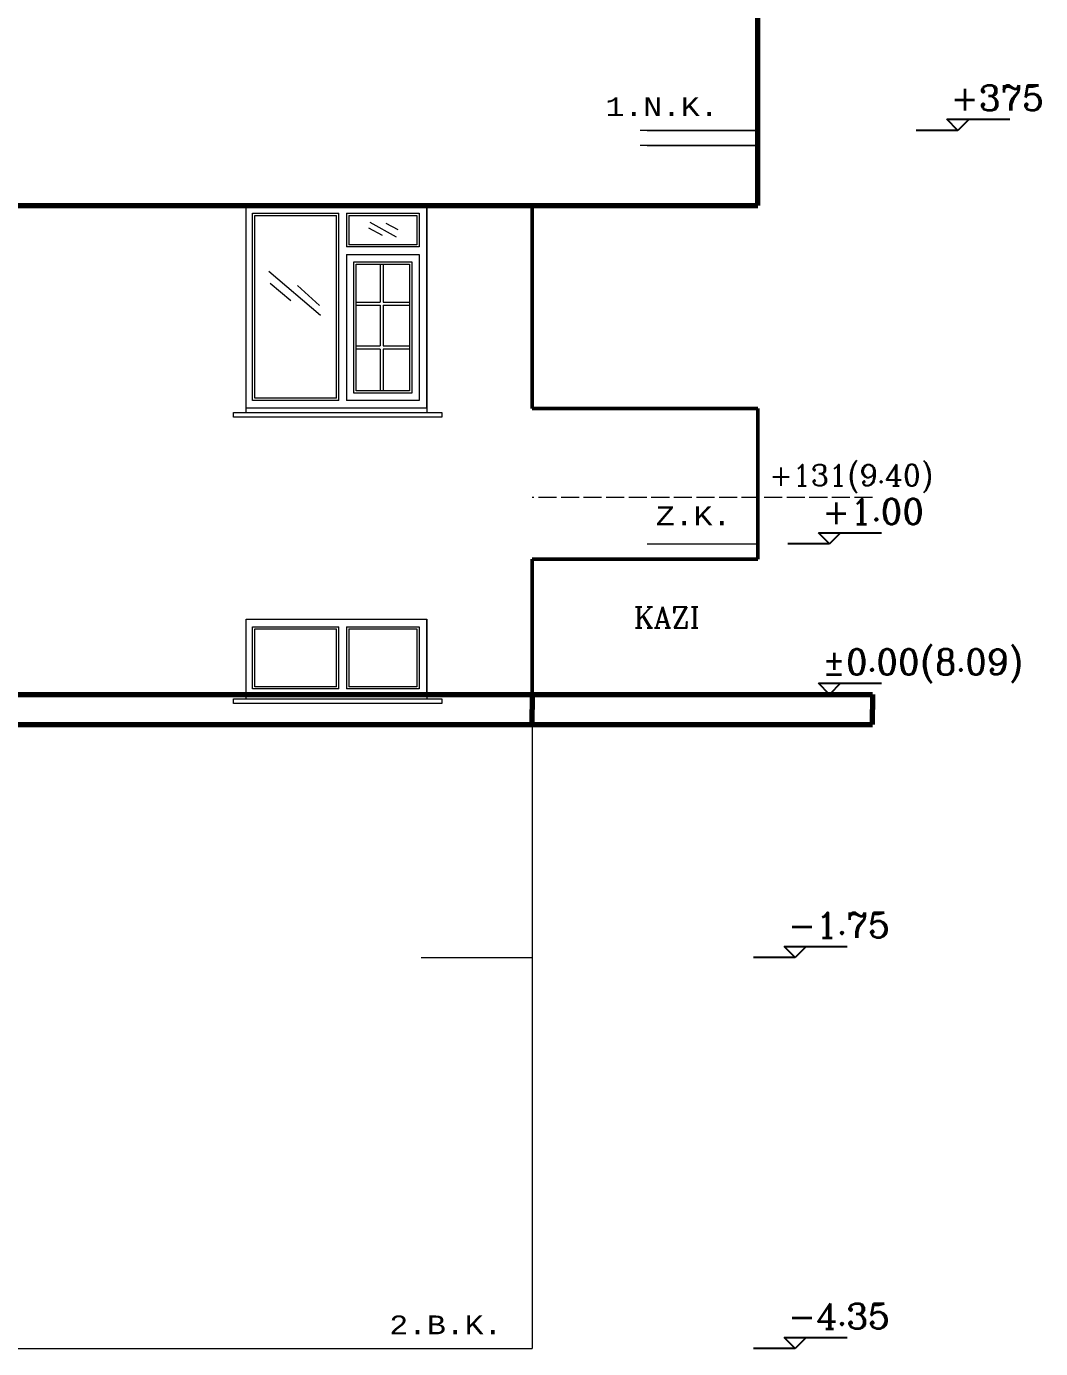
# Model space of a CAD drawing. Header units: millimetres. Extents: x 35860 to 71103, y -11298 to -8385.
# Drawn here: x 64555 to 65229, y -10998 to -10119 of the extents above; entities that cross this region are included whole.
import ezdxf
from ezdxf.enums import TextEntityAlignment as Align

# ---------------------------------------------------------------- set-up
doc = ezdxf.new("R2010")
doc.units = ezdxf.units.MM
doc.header["$MEASUREMENT"] = 0
doc.linetypes.add('ÇİZGİ1', pattern=[15, 12, -3])
doc.layers.get('0').update_dxf_attribs({"lineweight": 15})
for name, color, linetype, lineweight in [('02', 2, 'Continuous', 20), ('03_Yazı', 1, 'Continuous', 30), ('05', 4, 'Continuous', 50), ('07', 3, 'Continuous', 70)]:
    doc.layers.add(name, color=color, linetype=linetype, lineweight=lineweight)
doc.layers.add('RAK', color=110, linetype='Continuous')
doc.styles.add('C', font='')
doc.styles.add('ROMANC', font='romanc', dxfattribs={"height": 0.11})
doc.styles.get('C').set_extended_font_data('Courier New Tur')

msp = doc.modelspace()

# ---------------------------------------------------------------- linework, layer by layer
for p, q in [((65040.8, -10188.42), (64962.62, -10188.42)), ((64967.18, -10188.42), (65040.8, -10188.42)), ((65040.8, -10188.42), (64967.18, -10188.42)), ((65146.13, -10188.42), (65168.63, -10188.42)), ((65040.8, -10198.42), (64962.62, -10198.42)), ((64967.18, -10198.42), (65040.8, -10198.42)), ((65040.8, -10198.42), (64967.18, -10198.42)), ((64700.8, -10376.04), (64700.8, -10238.42)), ((64700.8, -10376.04), (64700.8, -10238.42)), ((64700.8, -10373.04), (64700.8, -10238.42)), ((64700.8, -10238.42), (64820.8, -10238.42)), ((64720.8, -10238.42), (64820.8, -10238.42)), ((64720.8, -10238.42), (64820.8, -10238.42)), ((64820.8, -10238.42), (64820.8, -10376.04)), ((64820.8, -10238.42), (64820.8, -10370.92)), ((64820.8, -10373.42), (64820.8, -10238.42)), ((64820.8, -10238.42), (64820.8, -10376.04)), ((64820.8, -10238.42), (64820.8, -10370.92)), ((64820.8, -10373.42), (64820.8, -10238.42)), ((64820.8, -10238.42), (64820.8, -10376.04)), ((64820.8, -10238.42), (64820.8, -10370.92)), ((64820.8, -10373.42), (64820.8, -10238.42)), ((64705.06, -10296.42), (64705.06, -10243.42)), ((64705.06, -10296.42), (64705.06, -10243.42)), ((64705.06, -10296.42), (64705.06, -10243.42)), ((64705.06, -10243.42), (64762.41, -10243.42)), ((64706.56, -10291.42), (64706.56, -10244.92)), ((64706.56, -10291.42), (64706.56, -10244.92)), ((64706.56, -10244.92), (64760.91, -10244.92)), ((64706.56, -10291.42), (64706.56, -10244.92)), ((64725.06, -10243.42), (64762.41, -10243.42)), ((64725.06, -10243.42), (64762.41, -10243.42)), ((64726.56, -10244.92), (64760.91, -10244.92)), ((64726.56, -10244.92), (64760.91, -10244.92)), ((64760.91, -10288.92), (64760.91, -10244.92)), ((64760.91, -10288.92), (64760.91, -10244.92)), ((64760.91, -10288.92), (64760.91, -10244.92)), ((64762.41, -10293.92), (64762.41, -10243.42)), ((64762.41, -10293.92), (64762.41, -10243.42)), ((64762.41, -10293.92), (64762.41, -10243.42)), ((64767.41, -10243.42), (64767.41, -10265.92)), ((64767.41, -10243.42), (64815.8, -10243.42)), ((64767.41, -10243.42), (64767.41, -10265.92)), ((64767.41, -10243.42), (64815.8, -10243.42)), ((64767.41, -10243.42), (64767.41, -10265.92)), ((64767.41, -10243.42), (64815.8, -10243.42)), ((64768.91, -10244.92), (64768.91, -10264.42)), ((64768.91, -10244.92), (64814.3, -10244.92)), ((64768.91, -10244.92), (64768.91, -10264.42)), ((64768.91, -10244.92), (64814.3, -10244.92)), ((64768.91, -10244.92), (64768.91, -10264.42)), ((64768.91, -10244.92), (64814.3, -10244.92)), ((64800.78, -10259.48), (64783.1, -10249.55)), ((64801.75, -10254.63), (64793.76, -10250.28)), ((64814.3, -10244.92), (64814.3, -10264.42)), ((64814.3, -10244.92), (64814.3, -10264.42)), ((64814.3, -10244.92), (64814.3, -10264.42)), ((64815.8, -10243.42), (64815.8, -10265.92)), ((64815.8, -10243.42), (64815.8, -10265.92)), ((64815.8, -10243.42), (64815.8, -10265.92)), ((64791.34, -10258.27), (64782.38, -10253.42)), ((64815.8, -10265.92), (64767.41, -10265.92)), ((64815.8, -10265.92), (64767.41, -10265.92)), ((64815.8, -10265.92), (64767.41, -10265.92)), ((64814.3, -10264.42), (64768.91, -10264.42)), ((64814.3, -10264.42), (64768.91, -10264.42)), ((64814.3, -10264.42), (64768.91, -10264.42)), ((64760.91, -10366.54), (64760.91, -10272.42)), ((64760.91, -10366.54), (64760.91, -10272.42)), ((64760.91, -10366.54), (64760.91, -10272.42)), ((64762.41, -10368.04), (64762.41, -10270.92)), ((64762.41, -10368.04), (64762.41, -10270.92)), ((64762.41, -10368.04), (64762.41, -10270.92)), ((64767.41, -10270.92), (64767.41, -10368.04)), ((64767.41, -10270.92), (64815.8, -10270.92)), ((64767.41, -10270.92), (64767.41, -10368.04)), ((64767.41, -10270.92), (64815.8, -10270.92)), ((64767.41, -10270.92), (64767.41, -10368.04)), ((64767.41, -10270.92), (64815.8, -10270.92)), ((64772.41, -10363.04), (64772.41, -10275.92)), ((64772.41, -10275.92), (64810.8, -10275.92)), ((64772.41, -10363.04), (64772.41, -10275.92)), ((64772.41, -10275.92), (64810.8, -10275.92)), ((64772.41, -10363.04), (64772.41, -10275.92)), ((64772.41, -10275.92), (64810.8, -10275.92)), ((64810.8, -10275.92), (64810.8, -10363.04)), ((64810.8, -10275.92), (64810.8, -10363.04)), ((64810.8, -10275.92), (64810.8, -10363.04)), ((64815.8, -10270.92), (64815.8, -10368.04)), ((64815.8, -10270.92), (64815.8, -10368.04)), ((64815.8, -10270.92), (64815.8, -10368.04)), ((64705.06, -10368.04), (64705.06, -10283.42)), ((64705.06, -10368.04), (64705.06, -10283.42)), ((64705.06, -10368.04), (64705.06, -10283.42)), ((64706.56, -10366.54), (64706.56, -10284.92)), ((64706.56, -10366.54), (64706.56, -10284.92)), ((64706.56, -10366.54), (64706.56, -10284.92)), ((64750.16, -10311.53), (64715.76, -10282.24)), ((64773.91, -10361.54), (64773.91, -10277.42)), ((64773.91, -10277.42), (64809.3, -10277.42)), ((64773.91, -10361.54), (64773.91, -10277.42)), ((64773.91, -10277.42), (64809.3, -10277.42)), ((64773.91, -10361.54), (64773.91, -10277.42)), ((64773.91, -10277.42), (64809.3, -10277.42)), ((64789.86, -10277.42), (64789.86, -10302.64)), ((64789.86, -10277.42), (64789.86, -10302.64)), ((64789.86, -10277.42), (64789.86, -10302.64)), ((64791.86, -10277.42), (64791.86, -10302.64)), ((64791.86, -10277.42), (64791.86, -10302.64)), ((64791.86, -10277.42), (64791.86, -10302.64)), ((64809.3, -10277.42), (64809.3, -10361.54)), ((64809.3, -10277.42), (64809.3, -10361.54)), ((64809.3, -10277.42), (64809.3, -10361.54)), ((64730.54, -10301.85), (64716.73, -10290.23)), ((64749.43, -10304.75), (64734.9, -10291.44)), ((64773.91, -10302.64), (64789.86, -10302.64)), ((64773.91, -10302.64), (64789.86, -10302.64)), ((64773.91, -10302.64), (64789.86, -10302.64)), ((64791.86, -10302.64), (64809.3, -10302.64)), ((64791.86, -10302.64), (64809.3, -10302.64)), ((64791.86, -10302.64), (64809.3, -10302.64)), ((64773.91, -10304.64), (64789.86, -10304.64)), ((64773.91, -10304.64), (64789.86, -10304.64)), ((64773.91, -10304.64), (64789.86, -10304.64)), ((64789.86, -10304.64), (64789.86, -10331.73)), ((64789.86, -10304.64), (64789.86, -10331.73)), ((64789.86, -10304.64), (64789.86, -10331.73)), ((64791.86, -10304.64), (64791.86, -10331.73)), ((64791.86, -10304.64), (64809.3, -10304.64)), ((64791.86, -10304.64), (64791.86, -10331.73)), ((64791.86, -10304.64), (64809.3, -10304.64)), ((64791.86, -10304.64), (64791.86, -10331.73)), ((64791.86, -10304.64), (64809.3, -10304.64)), ((64773.91, -10331.73), (64789.86, -10331.73)), ((64773.91, -10331.73), (64789.86, -10331.73)), ((64773.91, -10331.73), (64789.86, -10331.73)), ((64789.86, -10333.87), (64773.91, -10333.87)), ((64789.86, -10333.87), (64773.91, -10333.87)), ((64789.86, -10333.87), (64773.91, -10333.87)), ((64789.86, -10333.87), (64789.86, -10361.54)), ((64789.86, -10333.87), (64789.86, -10361.54)), ((64789.86, -10333.87), (64789.86, -10361.54)), ((64791.86, -10331.73), (64809.39, -10331.73)), ((64791.86, -10331.73), (64809.39, -10331.73)), ((64791.86, -10331.73), (64809.39, -10331.73)), ((64791.86, -10333.87), (64791.86, -10361.54)), ((64809.3, -10333.87), (64791.86, -10333.87)), ((64791.86, -10333.87), (64791.86, -10361.54)), ((64809.3, -10333.87), (64791.86, -10333.87)), ((64791.86, -10333.87), (64791.86, -10361.54)), ((64809.3, -10333.87), (64791.86, -10333.87)), ((64810.8, -10363.04), (64772.41, -10363.04)), ((64810.8, -10363.04), (64772.41, -10363.04)), ((64810.8, -10363.04), (64772.41, -10363.04)), ((64809.3, -10361.54), (64773.91, -10361.54)), ((64809.3, -10361.54), (64773.91, -10361.54)), ((64809.3, -10361.54), (64773.91, -10361.54)), ((64820.8, -10373.04), (64700.8, -10373.04)), ((64762.41, -10368.04), (64705.06, -10368.04)), ((64760.91, -10366.54), (64706.56, -10366.54)), ((64820.8, -10373.04), (64720.8, -10373.04)), ((64820.8, -10373.04), (64720.8, -10373.04)), ((64762.41, -10368.04), (64725.06, -10368.04)), ((64762.41, -10368.04), (64725.06, -10368.04)), ((64760.91, -10366.54), (64726.56, -10366.54)), ((64760.91, -10366.54), (64726.56, -10366.54)), ((64815.8, -10368.04), (64767.41, -10368.04)), ((64815.8, -10368.04), (64767.41, -10368.04)), ((64815.8, -10368.04), (64767.41, -10368.04)), ((64820.8, -10373.42), (64820.8, -10373.42)), ((64820.8, -10373.42), (64820.8, -10376.04)), ((64820.8, -10373.42), (64820.8, -10373.42)), ((64820.8, -10373.42), (64820.8, -10376.04)), ((64820.8, -10373.42), (64820.8, -10373.42)), ((64820.8, -10373.42), (64820.8, -10376.04)), ((64692.3, -10379.04), (64692.3, -10376.04)), ((64692.3, -10379.04), (64692.3, -10376.04)), ((64692.3, -10379.04), (64692.3, -10376.04)), ((64692.3, -10376.04), (64830.8, -10376.04)), ((64830.8, -10379.04), (64692.3, -10379.04)), ((64712.3, -10376.04), (64830.8, -10376.04)), ((64712.3, -10376.04), (64830.8, -10376.04)), ((64830.8, -10379.04), (64712.3, -10379.04)), ((64830.8, -10379.04), (64712.3, -10379.04)), ((64830.8, -10376.04), (64830.8, -10379.04)), ((64830.8, -10376.04), (64830.8, -10379.04)), ((64830.8, -10376.04), (64830.8, -10379.04)), ((64967.18, -10463.42), (65040.8, -10463.42)), ((64967.18, -10463.42), (65040.8, -10463.42)), ((65060.74, -10463.42), (65083.24, -10463.42)), ((64700.8, -10566.42), (64700.8, -10513.42)), ((64700.8, -10566.42), (64700.8, -10513.42)), ((64700.8, -10563.42), (64700.8, -10513.42)), ((64700.8, -10513.42), (64820.8, -10513.42)), ((64720.8, -10513.42), (64820.8, -10513.42)), ((64720.8, -10513.42), (64820.8, -10513.42)), ((64820.8, -10513.42), (64820.8, -10566.42)), ((64820.8, -10513.42), (64820.8, -10561.31)), ((64820.8, -10563.81), (64820.8, -10513.42)), ((64820.8, -10513.42), (64820.8, -10566.42)), ((64820.8, -10513.42), (64820.8, -10561.31)), ((64820.8, -10563.81), (64820.8, -10513.42)), ((64820.8, -10513.42), (64820.8, -10566.42)), ((64820.8, -10513.42), (64820.8, -10561.31)), ((64820.8, -10563.81), (64820.8, -10513.42)), ((64705.06, -10559.85), (64705.06, -10518.42)), ((64705.06, -10518.42), (64762.41, -10518.42)), ((64706.56, -10519.92), (64760.91, -10519.92)), ((64706.56, -10558.35), (64706.56, -10519.92)), ((64725.06, -10518.42), (64762.41, -10518.42)), ((64725.06, -10518.42), (64762.41, -10518.42)), ((64726.56, -10519.92), (64760.91, -10519.92)), ((64726.56, -10519.92), (64760.91, -10519.92)), ((64760.91, -10558.35), (64760.91, -10519.92)), ((64762.41, -10559.85), (64762.41, -10518.42)), ((64767.41, -10518.42), (64767.41, -10559.85)), ((64767.41, -10518.42), (64815.8, -10518.42)), ((64767.41, -10518.42), (64767.41, -10559.85)), ((64767.41, -10518.42), (64815.8, -10518.42)), ((64767.41, -10518.42), (64767.41, -10559.85)), ((64767.41, -10518.42), (64815.8, -10518.42)), ((64768.91, -10519.92), (64768.91, -10558.35)), ((64768.91, -10519.92), (64814.3, -10519.92)), ((64768.91, -10519.92), (64768.91, -10558.35)), ((64768.91, -10519.92), (64814.3, -10519.92)), ((64768.91, -10519.92), (64768.91, -10558.35)), ((64768.91, -10519.92), (64814.3, -10519.92)), ((64814.3, -10519.92), (64814.3, -10558.35)), ((64814.3, -10519.92), (64814.3, -10558.35)), ((64814.3, -10519.92), (64814.3, -10558.35)), ((64815.8, -10518.42), (64815.8, -10559.85)), ((64815.8, -10518.42), (64815.8, -10559.85)), ((64815.8, -10518.42), (64815.8, -10559.85)), ((64760.91, -10558.35), (64760.91, -10547.42)), ((64760.91, -10558.35), (64760.91, -10547.42)), ((64760.91, -10558.35), (64760.91, -10547.42)), ((64762.41, -10559.85), (64762.41, -10545.92)), ((64762.41, -10559.85), (64762.41, -10545.92)), ((64762.41, -10559.85), (64762.41, -10545.92)), ((64760.91, -10558.35), (64706.56, -10558.35)), ((64760.91, -10558.35), (64726.56, -10558.35)), ((64760.91, -10558.35), (64726.56, -10558.35)), ((64814.3, -10558.35), (64768.91, -10558.35)), ((64814.3, -10558.35), (64768.91, -10558.35)), ((64814.3, -10558.35), (64768.91, -10558.35)), ((64692.3, -10569.42), (64692.3, -10566.42)), ((64692.3, -10569.42), (64692.3, -10566.42)), ((64692.3, -10569.42), (64692.3, -10566.42)), ((64692.3, -10566.42), (64830.8, -10566.42)), ((64820.8, -10563.42), (64700.8, -10563.42)), ((64705.06, -10559.85), (64705.06, -10559.85)), ((64705.06, -10559.85), (64705.06, -10559.85)), ((64705.06, -10559.85), (64705.06, -10559.85)), ((64762.41, -10559.85), (64705.06, -10559.85)), ((64712.3, -10566.42), (64830.8, -10566.42)), ((64712.3, -10566.42), (64830.8, -10566.42)), ((64820.8, -10563.42), (64720.8, -10563.42)), ((64820.8, -10563.42), (64720.8, -10563.42)), ((64762.41, -10559.85), (64725.06, -10559.85)), ((64762.41, -10559.85), (64725.06, -10559.85)), ((64815.8, -10559.85), (64767.41, -10559.85)), ((64815.8, -10559.85), (64767.41, -10559.85)), ((64815.8, -10559.85), (64767.41, -10559.85)), ((64820.8, -10563.81), (64820.8, -10563.81)), ((64820.8, -10563.81), (64820.8, -10566.42)), ((64820.8, -10563.81), (64820.8, -10563.81)), ((64820.8, -10563.81), (64820.8, -10566.42)), ((64820.8, -10563.81), (64820.8, -10563.81)), ((64820.8, -10563.81), (64820.8, -10566.42)), ((64830.8, -10566.42), (64830.8, -10569.42)), ((64830.8, -10566.42), (64830.8, -10569.42)), ((64830.8, -10566.42), (64830.8, -10569.42)), ((64890.8, -10563.42), (64890.8, -10998.42)), ((65060.74, -10563.42), (65083.24, -10563.42)), ((64830.8, -10569.42), (64692.3, -10569.42)), ((64830.8, -10569.42), (64712.3, -10569.42)), ((64830.8, -10569.42), (64712.3, -10569.42)), ((64817.18, -10738.42), (64890.8, -10738.42)), ((65037.98, -10738.42), (65060.48, -10738.42)), ((63590.8, -10998.42), (64890.8, -10998.42)), ((64817.18, -10998.42), (64890.8, -10998.42)), ((65037.98, -10998.42), (65060.48, -10998.42))]:
    msp.add_line(p, q)
at = {"layer": '02', "linetype": 'ÇİZGİ1'}
msp.add_line((65117.02, -10432.42), (64890.8, -10432.42), dxfattribs=at)
at = {"layer": '05'}
for p, q in [((64890.8, -10238.42), (64890.8, -10373.42)), ((65030.8, -10373.42), (64890.8, -10373.42)), ((65030.8, -10373.42), (65040.8, -10373.42)), ((65040.8, -10373.42), (65040.8, -10473.42)), ((64890.8, -10473.42), (64890.8, -10563.42)), ((65040.8, -10473.42), (64890.8, -10473.42))]:
    msp.add_line(p, q, dxfattribs=at)
at = {"layer": '07'}
for p, q in [((65040.8, -10238.42), (65040.8, -10098.42)), ((64148, -10238.42), (64890.8, -10238.42)), ((64890.8, -10238.42), (65040.8, -10238.42)), ((64890.8, -10238.42), (64890.8, -10238.42)), ((63590.8, -10563.42), (64890.8, -10563.42)), ((64890.8, -10563.42), (65117.02, -10563.42)), ((64890.8, -10563.42), (64890.8, -10573.42)), ((65117.02, -10563.42), (65117.02, -10573.42)), ((64890.8, -10583.42), (64890.8, -10573.42)), ((65117.02, -10583.42), (65117.02, -10573.42)), ((63590.8, -10583.42), (64890.8, -10583.42)), ((64890.8, -10583.42), (65117.02, -10583.42))]:
    msp.add_line(p, q, dxfattribs=at)
at = {"layer": 'RAK'}
for p, q in [((65173.81, -10188.42), (65146.13, -10188.42)), ((65166.43, -10181.05), (65208.36, -10181.05)), ((65166.43, -10181.05), (65208.36, -10181.05)), ((65173.81, -10188.42), (65166.43, -10181.05)), ((65181.18, -10181.05), (65173.81, -10188.42)), ((65081.05, -10456.05), (65122.98, -10456.05)), ((65081.05, -10456.05), (65122.98, -10456.05)), ((65088.42, -10463.42), (65081.05, -10456.05)), ((65095.79, -10456.05), (65088.42, -10463.42)), ((65088.42, -10463.42), (65060.74, -10463.42)), ((65081.05, -10556.05), (65122.98, -10556.05)), ((65081.05, -10556.05), (65122.98, -10556.05)), ((65088.42, -10563.42), (65081.05, -10556.05)), ((65095.79, -10556.05), (65088.42, -10563.42)), ((65088.42, -10563.42), (65060.74, -10563.42)), ((65058.29, -10731.05), (65100.22, -10731.05)), ((65058.29, -10731.05), (65100.22, -10731.05)), ((65065.66, -10738.42), (65058.29, -10731.05)), ((65073.04, -10731.05), (65065.66, -10738.42)), ((65065.66, -10738.42), (65037.98, -10738.42)), ((65058.29, -10991.05), (65100.22, -10991.05)), ((65058.29, -10991.05), (65100.22, -10991.05)), ((65065.66, -10998.42), (65058.29, -10991.05)), ((65073.04, -10991.05), (65065.66, -10998.42)), ((65065.66, -10998.42), (65037.98, -10998.42))]:
    msp.add_line(p, q, dxfattribs=at)

# ---------------------------------------------------------------- texts
at = {"layer": '03_Yazı', "style": 'ROMANC'}
for s, height, p in [('+375', 16.8, (65168.93, -10175.25)), ('+131(9.40)', 14, (65048.4, -10424.68)), ('+1.00', 16.8, (65083.54, -10450.25)), ('KAZI', 14, (64958.26, -10519.25)), ('%%P0.00(8.09)', 16.8, (65083.54, -10550.25)), ('-1.75', 16.8, (65060.79, -10725.25)), ('-4.35', 16.8, (65060.79, -10985.25))]:
    msp.add_text(s, height=height, dxfattribs=at).set_placement(p)
at = {"layer": '03_Yazı', "style": 'C'}
for tag, p in [('1.N.K.', (64977.19, -10172.68)), ('Z.K.', (64998.13, -10444.7)), ('2.B.K.', (64833.49, -10982.68))]:
    msp.add_attdef(tag, text='A:10.00m2', height=12.5, dxfattribs=at).set_placement(p, align=Align.MIDDLE_CENTER)

doc.saveas('drawing.dxf')
